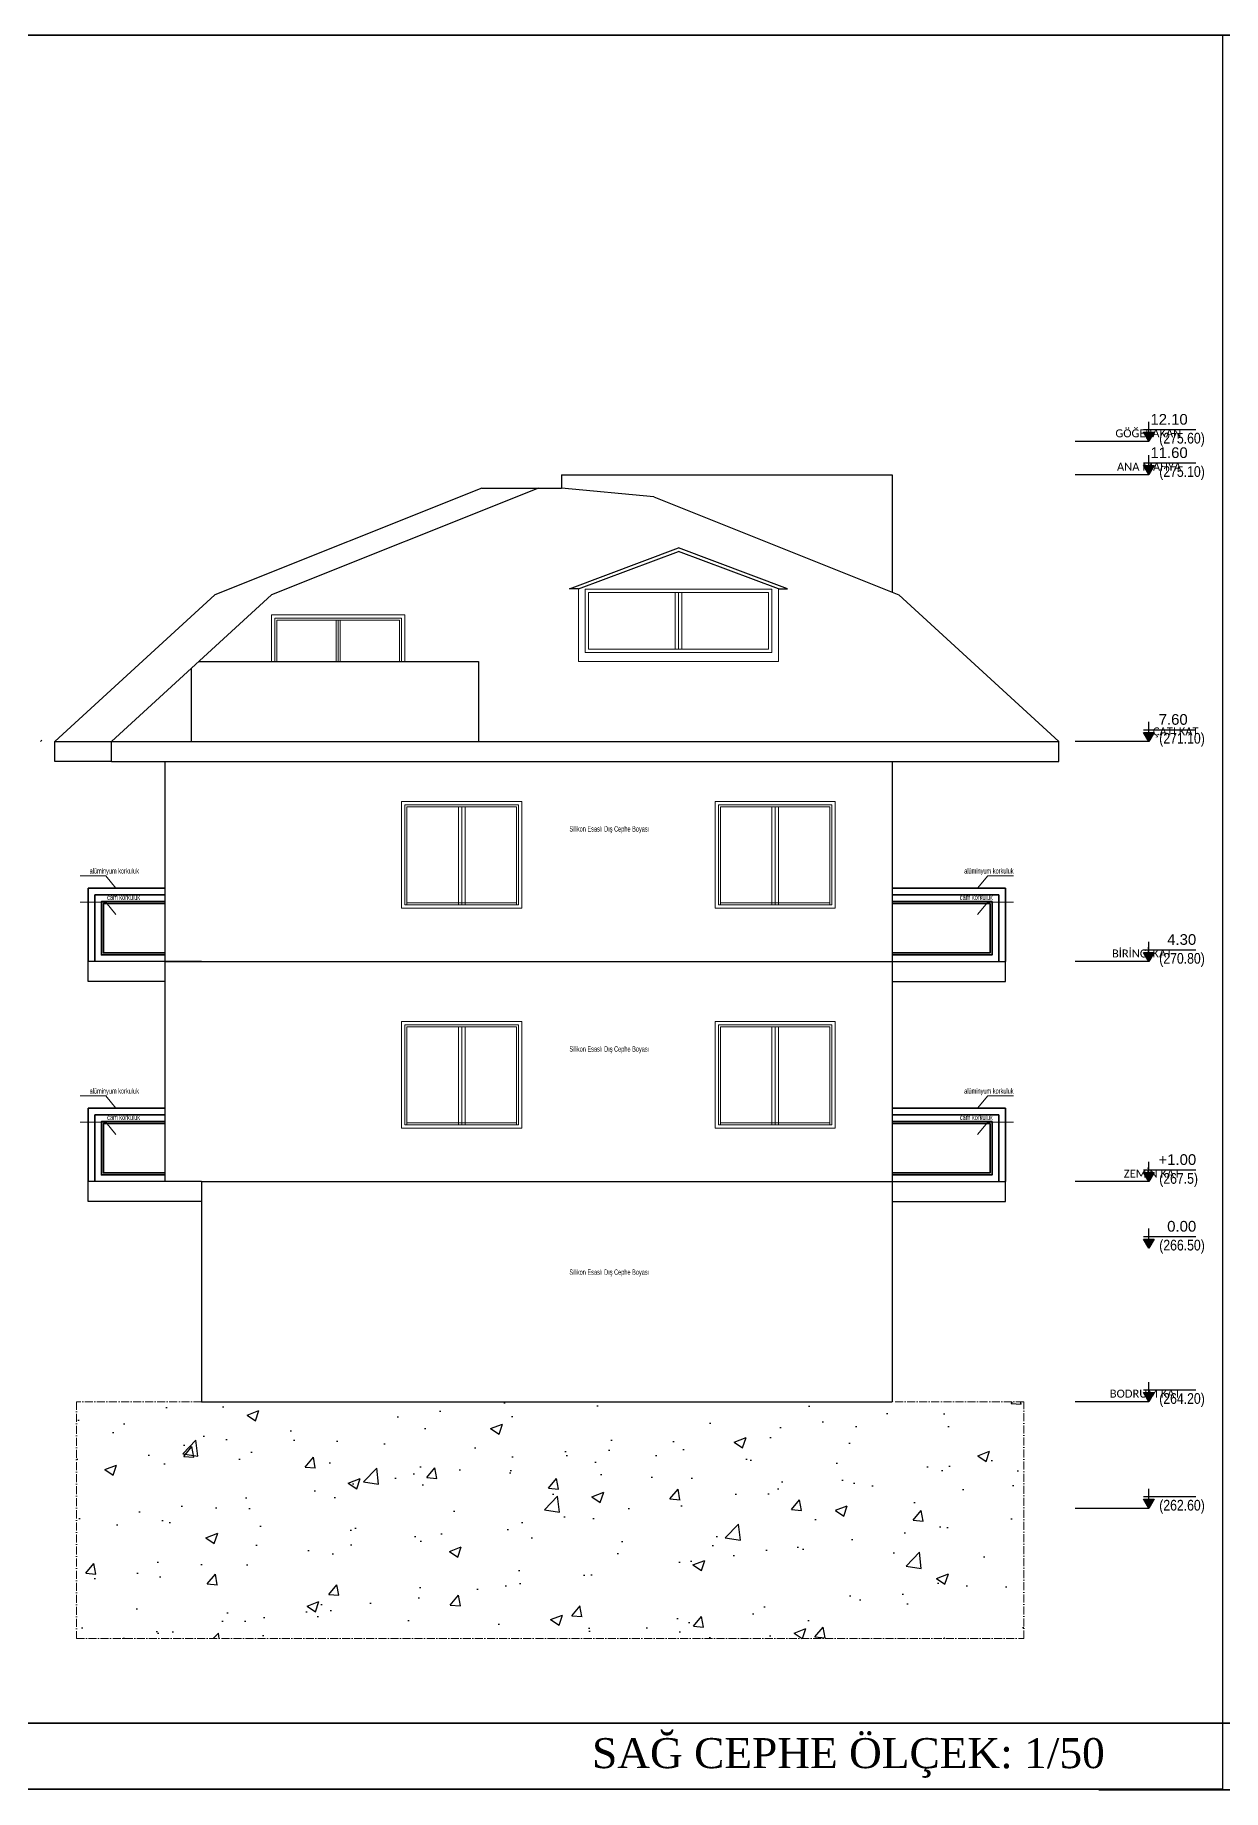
# Model space of a CAD drawing. Header units: millimetres. Extents: x 708 to 46452, y -4963 to 3960.
# Drawn here: x 30450 to 32230, y 1328 to 3959 of the extents above; entities that cross this region are included whole.
import ezdxf

# ---------------------------------------------------------------- set-up
doc = ezdxf.new("R2010")
doc.units = ezdxf.units.MM
doc.linetypes.add('ACAD_ISO10W100', pattern=[18, 12, -3, 0, -3])
for name, color, linetype, lineweight in [('AKS', 153, 'ACAD_ISO10W100', 20), ('Balkon Duvarı', 140, 'Continuous', 35), ('CS DUVAR', 6, 'Continuous', 40), ('görünüş1', 251, 'Continuous', 35), ('K-TEFRİŞ', 251, 'Continuous', 5), ('ROL_DIK', 150, 'Continuous', 0), ('YAZI', 40, 'Continuous', 25), ('YAZI1', 131, 'Continuous', 20), ('yerkapl', 8, 'Continuous', 5), ('çatı', 14, 'Continuous', 30), ('Çerçeve', 8, 'Continuous', 30)]:
    doc.layers.add(name, color=color, linetype=linetype, lineweight=lineweight)
doc.layers.add('DIŞ KAPI', color=7, linetype='Continuous', lineweight=18, true_color=0x754806)
doc.layers.add('F-arka_plan', color=7, linetype='Continuous')
doc.layers.add('TP-DUVAR', color=210, linetype='Continuous')
doc.styles.add('GENERATED_STYLE_2', font='times.ttf')
doc.styles.get("Standard").update_dxf_attribs({"font": 'arial.ttf'})

# ---------------------------------------------------------------- blocks, each defined once
blk = doc.blocks.new('retetyer5t')
at = {"layer": 'K-TEFRİŞ'}
for p, q in [((62921.3, -7651.4, 0), (62921.3, -7705.4, 0)), ((62921.3, -7651.4, 0), (62921.3, -7705.4, 0)), ((63066.3, -7656.8, 0), (63066.3, -7741.8, 0)), ((63071.3, -7656.8, 0), (63071.3, -7741.8, 0)), ((63076.3, -7656.8, 0), (63076.3, -7741.8, 0)), ((63221.3, -7651.4, 0), (63221.3, -7705.4, 0)), ((62921.3, -7705.4, 0), (62921.3, -7760.4)), ((63221.3, -7705.4, 0), (63221.3, -7760.4)), ((63221.3, -7760.4), (62921.3, -7760.4))]:
    blk.add_line(p, q, dxfattribs=at)
at = {"layer": 'K-TEFRİŞ', "elevation": 0}
for points in [[(62931.3, -7651.8), (63211.3, -7651.8), (63211.3, -7746.8), (62931.3, -7746.8)], [(62936.3, -7656.8), (63206.3, -7656.8), (63206.3, -7741.8), (62936.3, -7741.8)]]:
    blk.add_lwpolyline(points, close=True, dxfattribs=at)
at = {"layer": 'çatı'}
for p, q in [((62907.8, -7651.4, 0), (63071.3, -7590, 0)), ((62921.3, -7651.4, 0), (63071.3, -7595.4, 0)), ((63234.8, -7651.4, 0), (63071.3, -7590, 0)), ((63221.3, -7651.4, 0), (63071.3, -7595.4, 0)), ((62921.3, -7651.4, 0), (62907.8, -7651.4, 0)), ((63221.3, -7651.4, 0), (63234.8, -7651.4, 0))]:
    blk.add_line(p, q, dxfattribs=at)
blk = doc.blocks.new('gae')
at = {"layer": 'yerkapl'}
blk.add_hatch(color=256, dxfattribs=at).paths.add_polyline_path([(10.1, 17.5), (-10.1, 17.5), (0, 0)])
for p, q in [((0, 17.5), (0, 37.6)), ((0, 17.5), (0, 37.6)), ((-10.1, 22.5), (89.7, 22.5)), ((-10.1, 22.5), (89.7, 22.5)), ((0, 0), (-10.1, 17.5)), ((-10.1, 17.5), (10.1, 17.5)), ((0, 0), (-10.1, 17.5)), ((-10.1, 17.5), (10.1, 17.5)), ((10.1, 17.5), (0, 0)), ((10.1, 17.5), (0, 0))]:
    blk.add_line(p, q)
blk.add_lwpolyline([(0, 0), (-98.9, 0)])
blk = doc.blocks.new('UDTYUU')
blk.add_line((-169286.9, 45227.8), (-169397.4, 45227.8))
at = {"xscale": 0.7839999999999999, "yscale": 0.7839999999999999, "zscale": 0.7839999999999999}
blk.add_blockref('gae', (-169286.9, 45227.8), dxfattribs=at)

msp = doc.modelspace()

# ---------------------------------------------------------------- hatches: boundary and pattern name
at = {"layer": 'F-arka_plan'}
h = msp.add_hatch(dxfattribs=at)
h.set_pattern_fill('AR-CONC', color=256)
h.paths.add_polyline_path([(31931.466, 1910.036), (31733.876, 1910.036), (30698.876, 1910.036), (30511.508, 1910.036), (30511.508, 1554.804), (31931.466, 1554.804)])
at = {"layer": 'yerkapl'}
msp.add_hatch(color=256, dxfattribs=at).paths.add_polyline_path([(32126.677, 2153.724), (32110.872, 2153.724), (32118.775, 2140.036)])

# ---------------------------------------------------------------- linework, layer by layer
at = {"color": 251, "true_color": 0x636466}
for p, q in [((31118.876, 3280.036), (30718.876, 3120.036)), ((30718.876, 3120.036), (30478.876, 2900.036))]:
    msp.add_line(p, q, dxfattribs=at)
for p, q in [((32110.872, 2157.676), (32189.109, 2157.676)), ((32110.872, 2157.676), (32189.109, 2157.676)), ((32118.775, 2153.724), (32118.775, 2169.53)), ((32118.775, 2153.724), (32118.775, 2169.53)), ((32118.775, 2140.036), (32110.872, 2153.724)), ((32110.872, 2153.724), (32126.677, 2153.724)), ((32118.775, 2140.036), (32110.872, 2153.724)), ((32110.872, 2153.724), (32126.677, 2153.724)), ((32126.677, 2153.724), (32118.775, 2140.036)), ((32126.677, 2153.724), (32118.775, 2140.036))]:
    msp.add_line(p, q)
for points in [[(31118.876, 3280.036), (31203.876, 3280.036)], [(30478.876, 2900.036), (31983.876, 2900.036)], [(30563.876, 2870.036), (30478.876, 2870.036), (30478.876, 2900.036)]]:
    msp.add_lwpolyline(points, dxfattribs=at)
at = {"layer": 'AKS'}
msp.add_lwpolyline([(30698.876, 1910.036), (30511.508, 1910.036), (30511.508, 1554.804), (31931.466, 1554.804), (31931.466, 1910.036), (31733.876, 1910.036)], dxfattribs=at)
at = {"layer": 'Balkon Duvarı', "lineweight": 35}
for p, q in [((30528.876, 2570.036), (30528.876, 2680.036)), ((30538.876, 2570.036), (30538.876, 2670.036)), ((31893.876, 2570.036), (31893.876, 2670.036)), ((31903.876, 2570.036), (31903.876, 2680.036)), ((30528.876, 2240.036), (30528.876, 2350.036)), ((31903.876, 2240.036), (31903.876, 2350.036)), ((30538.876, 2240.036), (30538.876, 2340.036)), ((31893.876, 2240.036), (31893.876, 2340.036))]:
    msp.add_line(p, q, dxfattribs=at)
for points in [[(30528.876, 2680.036), (30643.876, 2680.036)], [(30538.876, 2670.036), (30643.876, 2670.036)], [(31903.876, 2680.036), (31733.876, 2680.036)], [(31893.876, 2670.036), (31733.876, 2670.036)], [(30528.876, 2350.036), (30643.876, 2350.036)], [(31903.876, 2350.036), (31733.876, 2350.036)], [(30538.876, 2340.036), (30643.876, 2340.036)], [(31893.876, 2340.036), (31733.876, 2340.036)]]:
    msp.add_lwpolyline(points, dxfattribs=at)
at = {"layer": 'Balkon Duvarı', "color": 177, "lineweight": 35, "true_color": 0x293189}
for points in [[(30643.876, 2580.036), (30548.876, 2580.036), (30548.876, 2660.036), (30643.876, 2660.036)], [(31733.876, 2580.036), (31883.876, 2580.036), (31883.876, 2660.036), (31733.876, 2660.036)], [(30643.876, 2583.036), (30551.876, 2583.036), (30551.876, 2657.036), (30643.876, 2657.036)], [(31733.876, 2583.036), (31880.876, 2583.036), (31880.876, 2657.036), (31733.876, 2657.036)], [(30643.876, 2250.036), (30548.876, 2250.036), (30548.876, 2330.036), (30643.876, 2330.036)], [(30643.876, 2253.036), (30551.876, 2253.036), (30551.876, 2327.036), (30643.876, 2327.036)], [(31733.876, 2250.036), (31883.876, 2250.036), (31883.876, 2330.036), (31733.876, 2330.036)], [(31733.876, 2253.036), (31880.876, 2253.036), (31880.876, 2327.036), (31733.876, 2327.036)]]:
    msp.add_lwpolyline(points, dxfattribs=at)
at = {"layer": 'DIŞ KAPI'}
for p, q in [((30900.876, 3082.036), (30900.876, 3020.036)), ((30903.876, 3082.036), (30903.876, 3020.036)), ((30906.876, 3082.036), (30906.876, 3020.036)), ((31083.876, 2802.036), (31083.876, 2655.036)), ((31088.876, 2802.036), (31088.876, 2655.011)), ((31093.876, 2802.036), (31093.876, 2654.985)), ((31553.876, 2802.036), (31553.876, 2655.036)), ((31558.876, 2802.036), (31558.876, 2655.011)), ((31563.876, 2802.036), (31563.876, 2654.985)), ((31083.876, 2472.036), (31083.876, 2325.036)), ((31088.876, 2472.036), (31088.876, 2325.011)), ((31093.876, 2472.036), (31093.876, 2324.985)), ((31553.876, 2472.036), (31553.876, 2325.036)), ((31558.876, 2472.036), (31558.876, 2325.011)), ((31563.876, 2472.036), (31563.876, 2324.985))]:
    msp.add_line(p, q, dxfattribs=at)
for points in [[(31003.876, 3020.036), (31003.876, 3090.036), (30803.876, 3090.036), (30803.876, 3020.036)], [(30998.876, 3020.036), (30998.876, 3085.036), (30808.876, 3085.036), (30808.876, 3020.036)], [(30995.876, 3020.036), (30995.876, 3082.036), (30811.876, 3082.036), (30811.876, 3020.036)], [(31178.876, 2655.036), (31178.876, 2810.036), (30998.876, 2810.036), (30998.876, 2655.628)], [(31178.876, 2805.705), (31178.876, 2650.036), (30998.876, 2650.036), (30998.876, 2804.419)], [(31173.876, 2655.036), (31173.876, 2805.036), (31003.876, 2805.036), (31003.876, 2655.628)], [(31173.876, 2805.036), (31173.876, 2655.036), (31003.876, 2655.036), (31003.876, 2804.445)], [(31058.876, 2802.036), (31006.876, 2802.036), (31006.876, 2655.612)], [(31006.876, 2802.036), (31170.876, 2802.036), (31170.876, 2655.036)], [(31006.876, 2658.036), (31170.876, 2658.036), (31170.876, 2802.036)], [(31648.876, 2655.036), (31648.876, 2810.036), (31468.876, 2810.036), (31468.876, 2655.628)], [(31648.876, 2805.705), (31648.876, 2650.036), (31468.876, 2650.036), (31468.876, 2804.419)], [(31643.876, 2655.036), (31643.876, 2805.036), (31473.876, 2805.036), (31473.876, 2655.628)], [(31643.876, 2805.036), (31643.876, 2655.036), (31473.876, 2655.036), (31473.876, 2804.445)], [(31528.876, 2802.036), (31476.876, 2802.036), (31476.876, 2655.612)], [(31476.876, 2802.036), (31640.876, 2802.036), (31640.876, 2655.036)], [(31476.876, 2658.036), (31640.876, 2658.036), (31640.876, 2802.036)], [(31178.876, 2325.036), (31178.876, 2480.036), (30998.876, 2480.036), (30998.876, 2325.628)], [(31178.876, 2475.705), (31178.876, 2320.036), (30998.876, 2320.036), (30998.876, 2474.419)], [(31173.876, 2325.036), (31173.876, 2475.036), (31003.876, 2475.036), (31003.876, 2325.628)], [(31173.876, 2475.036), (31173.876, 2325.036), (31003.876, 2325.036), (31003.876, 2474.445)], [(31648.876, 2325.036), (31648.876, 2480.036), (31468.876, 2480.036), (31468.876, 2325.628)], [(31648.876, 2475.705), (31648.876, 2320.036), (31468.876, 2320.036), (31468.876, 2474.419)], [(31643.876, 2325.036), (31643.876, 2475.036), (31473.876, 2475.036), (31473.876, 2325.628)], [(31643.876, 2475.036), (31643.876, 2325.036), (31473.876, 2325.036), (31473.876, 2474.445)], [(31058.876, 2472.036), (31006.876, 2472.036), (31006.876, 2325.612)], [(31006.876, 2472.036), (31170.876, 2472.036), (31170.876, 2325.036)], [(31006.876, 2328.036), (31170.876, 2328.036), (31170.876, 2472.036)], [(31528.876, 2472.036), (31476.876, 2472.036), (31476.876, 2325.612)], [(31476.876, 2472.036), (31640.876, 2472.036), (31640.876, 2325.036)], [(31476.876, 2328.036), (31640.876, 2328.036), (31640.876, 2472.036)]]:
    msp.add_lwpolyline(points, dxfattribs=at)
at = {"layer": 'görünüş1'}
for p, q in [((10275.445, 1427.974), (34041.726, 1427.974)), ((20864.937, 1328.784), (32229.809, 1328.967))]:
    msp.add_line(p, q, dxfattribs=at)
msp.add_lwpolyline([(32044, 1327.92), (39173.702, 1327.92), (39173.702, 3959.23), (4950.496, 3957.991)], dxfattribs=at)
at = {"layer": 'TP-DUVAR'}
for p, q in [((31238.684, 3300.036), (31238.684, 3280.036)), ((31733.876, 3300.036), (31733.876, 3124.036)), ((31203.876, 3280.036), (30803.876, 3120.036)), ((31203.876, 3280.036), (31238.684, 3280.036)), ((31376.915, 3266.821), (31743.876, 3120.036)), ((30803.876, 3120.036), (30563.876, 2900.036)), ((31743.876, 3120.036), (31983.876, 2900.036)), ((31113.876, 3020.036), (31113.876, 2900.036)), ((30459.568, 2901.993), (30457.612, 2900.036)), ((30563.876, 2870.036), (31983.876, 2870.036)), ((31733.876, 2870.036), (31733.876, 1910.036)), ((30643.876, 2570.036), (30528.876, 2570.036)), ((30643.876, 2570.036), (31733.876, 2570.036)), ((31733.876, 2570.036), (31903.876, 2570.036)), ((30643.876, 2540.036), (30528.876, 2540.036)), ((31733.876, 2540.036), (31903.876, 2540.036)), ((30643.876, 2240.036), (30528.876, 2240.036)), ((31733.876, 2240.036), (31903.876, 2240.036)), ((30698.876, 2210.036), (30528.876, 2210.036)), ((31733.876, 2210.036), (31903.876, 2210.036))]:
    msp.add_line(p, q, dxfattribs=at)
for points in [[(31238.684, 3300.036), (31733.876, 3300.036)], [(31376.915, 3266.821), (31238.684, 3280.036)], [(30683.876, 2900.036), (30683.876, 3010.036)], [(30694.785, 3020.036), (31113.876, 3020.036)], [(30563.876, 2870.036), (30563.876, 2900.036), (31983.876, 2900.036)], [(31983.876, 2870.036), (31983.876, 2900.036)], [(30643.876, 2870.036), (30643.876, 2570.036)], [(30698.876, 2570.036), (30528.876, 2570.036)], [(30528.876, 2540.036), (30528.876, 2570.036)], [(30643.876, 2570.036), (30643.876, 2240.036)], [(30698.876, 2570.036), (31733.876, 2570.036)], [(31648.876, 2570.036), (31903.876, 2570.036)], [(31903.876, 2540.036), (31903.876, 2570.036)], [(30698.876, 2240.036), (30528.876, 2240.036)], [(30528.876, 2210.036), (30528.876, 2240.036)], [(30698.876, 2240.036), (30698.876, 1910.036)], [(30698.876, 2240.036), (31733.876, 2240.036)], [(31648.876, 2240.036), (31903.876, 2240.036)], [(31903.876, 2210.036), (31903.876, 2240.036)], [(30698.876, 1910.036), (31733.876, 1910.036)]]:
    msp.add_lwpolyline(points, dxfattribs=at)
at = {"layer": 'YAZI1'}
for points in [[(30570.558, 2680.036), (30555.338, 2698.66), (30516.893, 2698.66)], [(31862.193, 2680.036), (31877.413, 2698.66), (31915.858, 2698.66)], [(30570.558, 2640.574), (30555.338, 2659.197), (30516.893, 2659.197)], [(31862.193, 2640.574), (31877.413, 2659.197), (31915.858, 2659.197)], [(30570.558, 2350.036), (30555.338, 2368.66), (30516.893, 2368.66)], [(31862.193, 2350.036), (31877.413, 2368.66), (31915.858, 2368.66)], [(30570.558, 2310.574), (30555.338, 2329.197), (30516.893, 2329.197)], [(31862.193, 2310.574), (31877.413, 2329.197), (31915.858, 2329.197)]]:
    msp.add_lwpolyline(points, dxfattribs=at)
at = {"layer": 'Çerçeve'}
msp.add_lwpolyline([(32229.809, 1328.884), (32229.809, 3959.019)], dxfattribs=at)

# ---------------------------------------------------------------- block references
at = {"layer": 'CS DUVAR', "color": 1, "lineweight": 35}
msp.add_blockref('retetyer5t', (-31657.418, 10780.444), dxfattribs=at)
at = {"layer": 'YAZI'}
for p in [(201405.669, -41877.793), (201405.669, -41927.793), (201405.669, -42327.793), (201405.669, -42657.793), (201405.669, -42987.793), (201405.669, -43317.793), (201405.669, -43477.793)]:
    msp.add_blockref('UDTYUU', p, dxfattribs=at)

# ---------------------------------------------------------------- texts
at = {"layer": 'ROL_DIK', "color": 0, "lineweight": 40, "insert": (31284.278, 1405.566), "char_height": 45, "attachment_point": 1, "style": 'GENERATED_STYLE_2'}
msp.add_mtext('SAĞ{\\fTimes New Roman|b0|i0|c162|p18; CEPHE} ÖLÇEK: 1/50', dxfattribs=at)
at = {"layer": 'YAZI', "char_height": 12, "width": 163.71145, "attachment_point": 9}
for s, insert in [('{\\fCalibri|b0|i0|c162|p34;GÖĞEBAKAN}', (32167.389, 3355.993)), ('{\\fCalibri|b0|i0|c162|p34;ANA MAHYA}', (32167.389, 3305.993)), ('{\\fCalibri|b0|i0|c162|p34;ÇATI KAT}', (32193.402, 2905.993)), ('{\\fCalibri|b0|i0|c162|p34;BİRİNCİ KAT}', (32153.984, 2575.993)), ('{\\fCalibri|b0|i0|c162|p34;ZEMİN KAT}', (32165.82, 2245.993)), ('{\\fCalibri|b0|i0|c162|p34;BODRUM KAT}', (32166.369, 1915.993))]:
    msp.add_mtext(s, dxfattribs=dict(at, insert=insert))
at = {"layer": 'YAZI', "color": 3, "char_height": 16, "width": 92.86722, "attachment_point": 3}
for s, insert in [('12.10', (32177.12, 3391.083)), ('11.60', (32177.12, 3341.083)), ('7.60', (32177.12, 2941.083)), ('4.30', (32189.801, 2611.083)), ('+1.00', (32189.801, 2281.083)), ('0.00', (32189.801, 2181.083))]:
    msp.add_mtext(s, dxfattribs=dict(at, insert=insert))
at = {"layer": 'YAZI', "color": 2, "char_height": 16, "width": 80.64723, "attachment_point": 1}
for s, insert in [('{\\fArial Narrow|b0|i0|c162|p34;(275.60)}', (32134.418, 3362.816)), ('{\\fArial Narrow|b0|i0|c162|p34;(275.10)}', (32134.418, 3312.816)), ('{\\fArial Narrow|b0|i0|c162|p34;(271.10)}', (32134.418, 2912.816)), ('{\\fArial Narrow|b0|i0|c162|p34;(270.80)}', (32134.418, 2582.816)), ('{\\fArial Narrow|b0|i0|c162|p34;(267.5)}', (32134.418, 2252.816)), ('{\\fArial Narrow|b0|i0|c162|p34;(266.50)}', (32134.418, 2152.816)), ('{\\fArial Narrow|b0|i0|c162|p34;(264.20)}', (32134.418, 1922.816)), ('{\\fArial Narrow|b0|i0|c162|p34;(262.60)}', (32134.418, 1762.816))]:
    msp.add_mtext(s, dxfattribs=dict(at, insert=insert))
at = {"layer": 'YAZI1', "width": 0.6}
for s, p in [('Silikon Esaslı Dış Cephe Boyası', (31250.347, 2764.934)), ('alüminyum korkuluk', (30531.19, 2701.97)), ('alüminyum korkuluk', (31842.092, 2701.97)), ('cam korkuluk', (30557.529, 2662.495)), ('cam korkuluk', (31835.486, 2662.495)), ('Silikon Esaslı Dış Cephe Boyası', (31250.347, 2434.934)), ('alüminyum korkuluk', (30531.19, 2371.97)), ('alüminyum korkuluk', (31842.092, 2371.97)), ('cam korkuluk', (30557.529, 2332.495)), ('cam korkuluk', (31835.486, 2332.495)), ('Silikon Esaslı Dış Cephe Boyası', (31250.347, 2100.331))]:
    msp.add_text(s, height=8, dxfattribs=at).set_placement(p)

doc.saveas('drawing.dxf')
